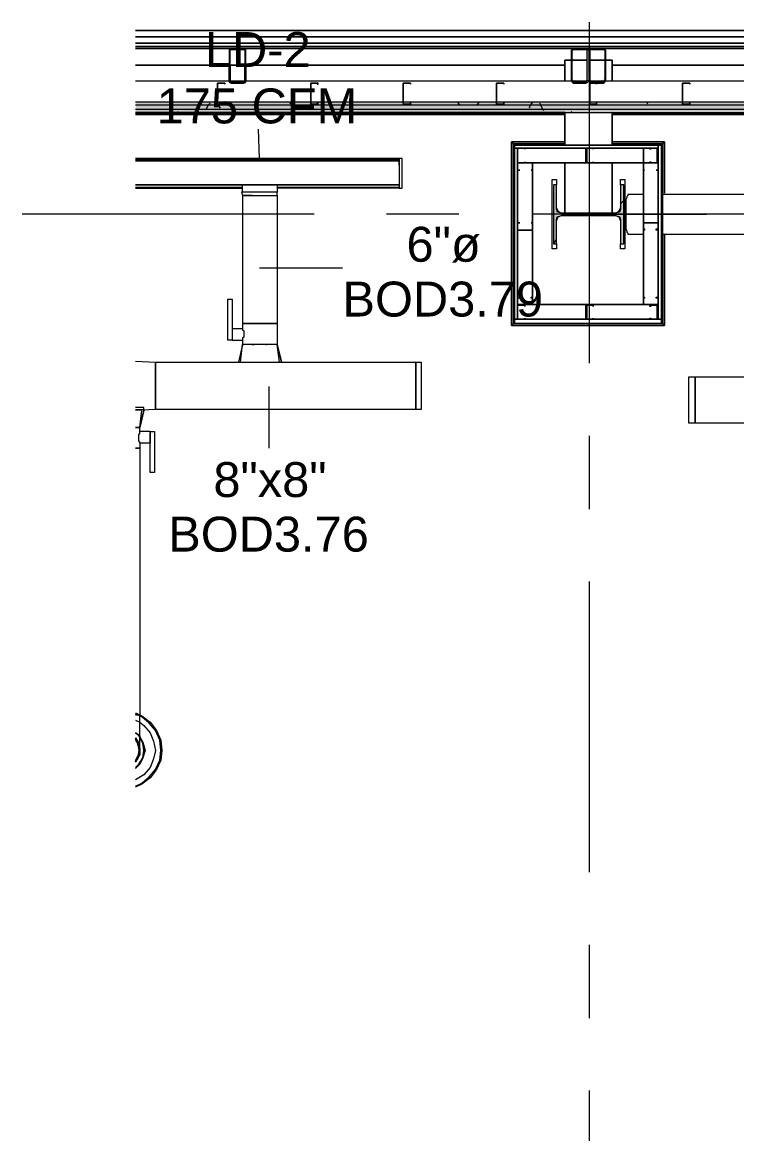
# Model space of a CAD drawing. Header units: metres. Extents: x 98 to 337, y -7 to 53.
# Drawn here: x 105.461 to 108.58, y 44.827 to 49.679 of the extents above; entities that cross this region are included whole.
import ezdxf

# ---------------------------------------------------------------- set-up
doc = ezdxf.new("R2010")
doc.units = ezdxf.units.M
for name, color, linetype, lineweight in [('A-Muros', 6, 'Continuous', 0), ('HVAC - Ductos', 5, 'Continuous', 0), ('PDF_Text', 7, 'Continuous', 0)]:
    doc.layers.add(name, color=color, linetype=linetype, lineweight=lineweight)
doc.layers.add('PDF_Geometry', color=7, linetype='Continuous', lineweight=0, true_color=0xaaaaaa)
doc.layers.add('PDF_Solid Fills', color=7, linetype='Continuous', lineweight=0, true_color=0xffffff)
doc.styles.add('PDF Helvetica', font='')
doc.styles.get('PDF Helvetica').set_extended_font_data('Helvetica')

msp = doc.modelspace()

# ---------------------------------------------------------------- hatches: boundary and pattern name
at = {"layer": 'PDF_Solid Fills', "lineweight": 0, "transparency": 33554559}
h = msp.add_hatch(color=256, dxfattribs=at)
h.paths.add_polyline_path([(106.4327, 49.5649), (106.4372, 49.5603), (106.4372, 49.5649)])
h.paths.add_polyline_path([(106.3685, 49.5557), (106.3639, 49.5557), (106.3639, 49.4183)])
h.paths.add_polyline_path([(106.4372, 49.5557), (106.4327, 49.5557), (106.4327, 49.4183), (106.4372, 49.5552)])
h.paths.add_polyline_path([(106.4281, 49.5603), (106.4281, 49.5649), (106.3731, 49.5649)])
h.paths.add_polyline_path([(106.3685, 49.5603), (106.3685, 49.5649), (106.3639, 49.5649)])
h.paths.add_polyline_path([(106.4281, 49.4137), (106.4281, 49.4183), (106.3731, 49.4183)])
for points in [[(107.9354, 49.5603), (107.9308, 49.5649), (107.8622, 49.5649), (107.8576, 49.5603), (107.8576, 49.4274), (107.8622, 49.432), (107.8667, 49.5603), (107.9263, 49.5603), (107.9263, 49.4228), (107.8667, 49.4274), (107.8622, 49.4274), (107.8622, 49.4183), (107.8667, 49.4183), (107.9217, 49.4137), (107.9217, 49.4183), (107.9308, 49.4228)], [(158.9939, 49.3266), (142.4356, 49.3312), (105.9562, 49.3312), (105.9562, 49.3175), (158.9939, 49.3175)], [(158.9801, 49.2946), (158.9801, 49.3175), (105.9562, 49.3175), (105.9562, 49.2992), (158.9618, 49.2992)], [(105.9562, 49.2854), (158.9573, 49.2854), (158.9618, 49.2808), (158.9618, 49.2808), (158.9618, 49.2992), (105.9562, 49.2992)], [(107.7934, 48.8639), (107.7934, 48.9692), (107.7797, 48.9692), (107.7797, 48.7127), (107.7934, 48.7127), (107.7934, 48.8226), (107.798, 48.8364), (108.0683, 48.8364), (108.0729, 48.8318), (108.0729, 48.7127), (108.0866, 48.7127), (108.0866, 48.9692), (108.0729, 48.9692), (108.0683, 48.8548), (108.05, 48.8502), (107.8164, 48.8456), (107.8164, 48.8502), (107.798, 48.8502), (107.798, 48.8639)]]:
    msp.add_hatch(color=256, dxfattribs=at).paths.add_polyline_path(points)
h = msp.add_hatch(color=256, dxfattribs=at)
h.paths.add_polyline_path([(107.94, 49.5603), (108.0042, 49.5649), (107.9354, 49.5649), (107.9354, 49.4274)])
h.paths.add_polyline_path([(108.0042, 49.4228), (108.0087, 49.5598), (108.0087, 49.5603), (108.0042, 49.5603), (107.9996, 49.4274), (107.94, 49.4228), (107.9446, 49.4183), (107.9996, 49.4137), (107.9996, 49.4183)])

# ---------------------------------------------------------------- linework, layer by layer
at = {"layer": 'A-Muros', "lineweight": 0}
msp.add_lwpolyline([(107.9308, 49.6428), (109.4658, 49.6428), (110.996, 49.6428), (109.4658, 49.6428), (107.9308, 49.6428), (106.4006, 49.6428)], close=True, dxfattribs=at)
at = {"layer": 'HVAC - Ductos', "lineweight": 0}
for points in [[(107.1061, 49.0701), (107.1061, 49.0655), (107.1061, 49.0563), (107.1061, 49.0609), (107.1061, 49.0655), (107.1061, 49.0839), (107.1061, 49.0793), (105.9562, 49.0793)], [(107.1061, 49.0839), (105.9562, 49.0839)], [(105.9562, 49.0747), (107.1061, 49.0747), (107.1061, 48.9692), (105.9562, 48.9692)], [(107.1061, 49.0289), (107.1061, 49.0243)], [(107.1061, 49.0197), (107.1061, 49.0105)], [(107.1061, 48.9692), (105.9562, 48.9692), (107.1061, 48.9692)], [(106.4235, 48.9372), (106.4235, 48.9692), (106.4327, 48.9692), (106.4464, 48.9692), (106.4601, 48.9692), (106.4785, 48.9692), (106.4968, 48.9692), (106.5197, 48.9692), (106.538, 48.9692), (106.5517, 48.9692), (106.5655, 48.9692), (106.5747, 48.9692), (106.5747, 48.9372), (106.5701, 48.9372), (106.5517, 48.9372), (106.5289, 48.9372), (106.4968, 48.9372), (106.4693, 48.9372), (106.4418, 48.9372), (106.4281, 48.9372), (106.4189, 48.9372), (106.4235, 48.9235), (106.4281, 48.9235), (106.4464, 48.9235), (106.4693, 48.9235), (106.4968, 48.9235), (106.5289, 48.9235), (106.5517, 48.9235), (106.5701, 48.9235), (106.5747, 48.9235), (106.5747, 48.9372)], [(107.1061, 48.9876), (107.1061, 48.9784), (107.1061, 48.9601), (107.1061, 48.9555), (106.5747, 48.9555)], [(107.1061, 48.983), (107.1061, 48.9784), (107.1061, 48.9738)], [(105.9562, 48.9601), (106.4235, 48.9601)], [(105.9562, 48.9555), (106.4235, 48.9555)], [(106.5701, 48.9235), (106.5747, 48.9235), (106.5747, 48.3645), (106.5655, 48.3645), (106.5517, 48.3645), (106.538, 48.3645), (106.5197, 48.3645), (106.4968, 48.3645), (106.4785, 48.3645), (106.4601, 48.3645), (106.4464, 48.3645), (106.4327, 48.3645), (106.4235, 48.3645), (106.4235, 48.3416), (106.3777, 48.3416), (106.3777, 48.337), (106.3777, 48.3324), (106.3777, 48.3232), (106.3777, 48.3187), (106.3777, 48.3095), (106.3777, 48.305), (106.3777, 48.3004), (106.3777, 48.2958), (106.3777, 48.2912), (106.4235, 48.2912), (106.4235, 48.2728), (106.4281, 48.2728), (106.4235, 48.2728)], [(106.4647, 48.9235), (106.4601, 48.9235), (106.4464, 48.9235), (106.4327, 48.9235), (106.4281, 48.9235), (106.4235, 48.9235), (106.4235, 48.3645), (106.4327, 48.3645), (106.4464, 48.3645), (106.4601, 48.3645), (106.4785, 48.3645), (106.4968, 48.3645), (106.5197, 48.3645), (106.538, 48.3645), (106.5517, 48.3645), (106.5655, 48.3645), (106.5747, 48.3645), (106.5747, 48.2728), (106.5701, 48.2728), (106.5655, 48.2728), (106.5517, 48.2728), (106.538, 48.2728), (106.5197, 48.2728), (106.4968, 48.2728), (106.4785, 48.2728), (106.4601, 48.2728), (106.4464, 48.2728), (106.4327, 48.2728), (106.4281, 48.2728), (106.4235, 48.2728), (106.4051, 48.195)], [(106.4281, 48.9372), (106.4235, 48.9372)], [(106.4739, 48.9235), (106.4785, 48.9235), (106.4968, 48.9235), (106.5197, 48.9235), (106.5243, 48.9235)], [(106.5289, 48.9235), (106.538, 48.9235), (106.5517, 48.9235), (106.5655, 48.9235)], [(106.5747, 48.9372), (106.5701, 48.9372)], [(106.5747, 48.9601), (107.1061, 48.9601)], [(106.4235, 48.3416), (106.4235, 48.337), (106.4281, 48.3324), (106.4281, 48.3232), (106.4281, 48.3141), (106.4281, 48.305), (106.4235, 48.3004), (106.4235, 48.2958), (106.4235, 48.2912)], [(106.4143, 48.195), (106.4235, 48.2728), (106.4051, 48.195), (106.4097, 48.195), (106.4143, 48.195), (106.4235, 48.195)], [(106.593, 48.195), (106.5747, 48.2728), (106.593, 48.195)], [(106.5838, 48.195), (106.5747, 48.2728)], [(105.9562, 48.1996), (106.0432, 48.195), (106.0432, 47.9888), (105.9562, 47.9842)], [(106.4281, 48.195), (106.4464, 48.195)], [(106.451, 48.195), (106.4555, 48.195), (106.4647, 48.195), (106.4785, 48.195), (106.4831, 48.195), (106.4877, 48.195), (106.5106, 48.195), (106.5152, 48.195), (106.5197, 48.195), (106.5335, 48.195), (106.5426, 48.195), (106.5472, 48.195), (106.5517, 48.195), (106.5701, 48.195)], [(106.5747, 48.195), (106.5838, 48.195), (106.5884, 48.195), (106.593, 48.195)], [(105.9562, 47.9888), (105.9699, 47.9888), (105.9837, 47.9888), (105.9882, 47.9888), (105.9928, 47.9888), (105.9928, 47.9979), (105.9837, 47.9979), (105.9699, 47.9979), (105.9562, 47.9979)], [(105.9745, 47.9109), (105.9928, 47.9842), (105.9745, 47.9109)], [(105.9745, 47.9109), (105.9837, 47.9842)], [(105.9837, 47.9842), (105.9837, 47.9888)], [(105.9928, 47.9842), (105.9928, 47.9888), (105.9928, 47.9842)], [(106.0203, 47.8926), (105.9745, 47.8926), (105.9745, 47.9109), (105.9699, 47.9109), (105.9654, 47.9109), (105.9562, 47.9109), (105.9654, 47.9109), (105.9699, 47.9109)], [(106.0203, 47.888), (106.0203, 47.8834), (106.0203, 47.8788), (106.0203, 47.8696), (106.0203, 47.8651), (106.0203, 47.8605), (106.0203, 47.8514), (106.0203, 47.8468), (106.0203, 47.8422), (105.9745, 47.8422), (105.9745, 47.8193), (105.9745, 46.6555), (105.9837, 46.651), (106.0203, 46.6234), (106.0478, 46.5868), (106.0662, 46.5456), (106.0707, 46.4997), (106.0662, 46.4585), (106.0478, 46.4173), (106.0203, 46.3806), (105.9837, 46.3531), (105.9562, 46.3394)], [(105.9745, 47.8422), (105.9745, 47.8468), (105.9699, 47.8514), (105.9699, 47.8605), (105.9699, 47.8696), (105.9699, 47.8788), (105.9745, 47.8834), (105.9745, 47.888), (105.9745, 47.8926)], [(105.9562, 46.6647), (105.9745, 46.6555)], [(105.9745, 46.651), (105.9562, 46.6601)], [(105.9745, 46.5043), (105.9745, 46.5089), (105.9745, 46.5272), (105.9745, 46.5548), (105.9745, 46.5914), (105.9745, 46.6372), (105.9745, 46.6555), (105.9654, 46.6555), (105.9562, 46.6555), (105.9654, 46.6555), (105.9745, 46.6555)], [(105.9562, 46.3439), (105.9837, 46.3577), (106.0157, 46.3852), (106.0432, 46.4173), (106.0616, 46.4585), (106.0662, 46.4997), (106.0616, 46.5456), (106.0432, 46.5868), (106.0157, 46.6188), (105.9837, 46.6464), (105.9745, 46.651)], [(105.9562, 46.6326), (105.9745, 46.6234)], [(105.9745, 46.6234), (105.9928, 46.6097), (106.0203, 46.5776), (106.034, 46.541), (106.0432, 46.4997), (106.034, 46.4631), (106.0203, 46.4265), (105.9928, 46.3943), (105.9562, 46.3715)], [(105.9654, 46.4677), (105.9562, 46.4494), (105.9654, 46.4631), (105.9745, 46.4814), (105.9745, 46.4997), (105.9745, 46.5089), (105.9745, 46.5226), (105.9654, 46.541), (105.9562, 46.5548)], [(105.9562, 46.5548), (105.9699, 46.5318), (105.9562, 46.5548)], [(105.9562, 46.454), (105.9608, 46.4585), (105.9745, 46.4997), (105.9608, 46.5456), (105.9562, 46.5502)], [(105.9562, 46.5456), (105.9654, 46.5272), (105.9699, 46.4997), (105.9654, 46.4768), (105.9562, 46.4585)], [(105.9654, 46.4723), (105.9562, 46.454), (105.9608, 46.4631), (105.9699, 46.4814), (105.9745, 46.4997), (105.9745, 46.5043), (105.9699, 46.5318), (105.9745, 46.4997), (105.9699, 46.4768)], [(105.9745, 46.5089), (105.9745, 46.4997), (105.9745, 46.4814), (105.9699, 46.4768), (105.9699, 46.4723), (105.9654, 46.4723), (105.9699, 46.4723)], [(105.9562, 46.4494), (105.9654, 46.4631), (105.9699, 46.4723), (105.9699, 46.4768)], [(105.9562, 46.4494), (105.9699, 46.4723)]]:
    msp.add_lwpolyline(points, dxfattribs=at)
for points in [[(107.1199, 49.0839), (107.1061, 49.0839), (107.1061, 48.9555), (107.1199, 48.9555)], [(106.3593, 48.4699), (106.3777, 48.4699), (106.3777, 48.2912), (106.3593, 48.2912)], [(106.4739, 48.2728), (106.4693, 48.2728), (106.4647, 48.2728), (106.4693, 48.2728)], [(106.5289, 48.2728), (106.5243, 48.2728)], [(106.0432, 48.195), (107.1795, 48.195), (107.1795, 47.9888), (106.0432, 47.9888)], [(107.1795, 47.9888), (107.1795, 48.195), (107.2024, 48.195), (107.2024, 47.9888)], [(108.3982, 48.1308), (108.3982, 47.9293), (108.3707, 47.9293), (108.3707, 48.1308)], [(110.7532, 47.9293), (108.3982, 47.9293), (108.3982, 48.1308), (110.7532, 48.1308)], [(106.0386, 47.7139), (106.0203, 47.7139), (106.0203, 47.8926), (106.0386, 47.8926)], [(105.9562, 47.8193), (105.9654, 47.8193), (105.9745, 47.8193), (105.9654, 47.8193)], [(105.9745, 46.5639), (105.9745, 46.5593), (105.9745, 46.5639), (105.9562, 46.5776)], [(105.9699, 46.5639), (105.9562, 46.5776), (105.9699, 46.5639), (105.9745, 46.5548)], [(105.9562, 46.4219), (105.9745, 46.4402), (105.9882, 46.4677), (105.9974, 46.4997), (105.9882, 46.5364), (105.9745, 46.5593), (105.9882, 46.5364), (105.9974, 46.4997), (105.9882, 46.4677), (105.9745, 46.4402)], [(105.9928, 46.4997), (105.9882, 46.5318), (105.9745, 46.5548), (105.9882, 46.5318), (105.9928, 46.4997), (105.9882, 46.4677), (105.9699, 46.4402), (105.9562, 46.4265), (105.9699, 46.4402), (105.9882, 46.4677)], [(105.9699, 46.5226), (105.9608, 46.541), (105.9562, 46.5502), (105.9654, 46.5318), (105.9699, 46.5318), (105.9699, 46.5272), (105.9745, 46.4997), (105.9699, 46.4768), (105.9699, 46.4723), (105.9745, 46.4997)]]:
    msp.add_lwpolyline(points, close=True, dxfattribs=at)
at = {"layer": 'PDF_Geometry', "lineweight": 0}
for points in [[(106.4006, 49.6428), (105.9562, 49.6428)], [(106.4006, 49.6153), (105.9562, 49.6153)], [(107.9308, 49.6153), (106.4006, 49.6153)], [(109.4658, 49.6153), (107.9308, 49.6153)], [(106.4006, 49.5878), (105.9562, 49.5878)], [(106.4006, 49.5741), (105.9562, 49.5741)], [(106.3639, 49.4228), (106.3639, 49.4183), (106.3731, 49.4137), (106.4281, 49.4137), (106.4373, 49.4183), (106.4373, 49.4228), (106.4373, 49.5557), (106.4373, 49.5649), (106.4281, 49.5649), (106.3731, 49.5649), (106.3639, 49.5649), (106.3639, 49.5557)], [(106.4281, 49.4183), (106.3731, 49.4183), (106.3685, 49.4183), (106.3685, 49.4228), (106.3685, 49.5557), (106.3685, 49.5603), (106.3731, 49.5603), (106.4281, 49.5603), (106.4327, 49.5603), (106.4327, 49.5557), (106.4327, 49.4228), (106.4327, 49.4183)], [(107.9308, 49.5878), (106.4006, 49.5878)], [(107.9308, 49.5741), (106.4006, 49.5741)], [(107.8667, 49.4137), (107.9217, 49.4137), (107.9308, 49.4183), (107.9354, 49.4274), (107.9354, 49.5557), (107.9308, 49.5603), (107.9217, 49.5649), (107.8667, 49.5649), (107.8622, 49.5603), (107.8576, 49.5557), (107.8576, 49.4274), (107.8622, 49.4183)], [(107.8667, 49.4183), (107.8667, 49.4228), (107.8622, 49.4274), (107.8622, 49.5557), (107.8667, 49.5603), (107.9217, 49.5603), (107.9263, 49.5603), (107.9263, 49.5557), (107.9263, 49.4274), (107.9263, 49.4228), (107.9217, 49.4183)], [(107.9308, 49.5649), (107.9217, 49.5649)], [(109.4658, 49.5878), (107.9308, 49.5878)], [(109.4658, 49.5741), (107.9308, 49.5741)], [(107.9446, 49.5649), (107.9308, 49.5649)], [(108.0042, 49.4274), (107.9996, 49.4228), (107.9996, 49.4183), (107.9446, 49.4183), (107.94, 49.4228), (107.94, 49.4274), (107.94, 49.5557), (107.94, 49.5603), (107.9446, 49.5603), (107.9996, 49.5603), (108.0042, 49.5557)], [(107.8576, 49.5145), (107.83, 49.5145)], [(107.83, 49.5145), (107.83, 49.4228)], [(108.0363, 49.5145), (108.0088, 49.5145)], [(108.0363, 49.5145), (108.0363, 49.4228)], [(105.9562, 49.4916), (106.3639, 49.4916)], [(106.3685, 49.4916), (106.4006, 49.4916)], [(106.4006, 49.4916), (106.4327, 49.4916)], [(106.4373, 49.4916), (107.83, 49.4916)], [(108.0363, 49.4916), (109.4291, 49.4916)], [(106.3456, 49.4137), (106.3181, 49.4137), (106.3135, 49.4137), (106.3135, 49.3266), (106.3135, 49.3221), (106.3181, 49.3221), (106.3456, 49.3221), (106.3456, 49.3312), (106.3456, 49.3221), (106.3181, 49.3221), (106.3135, 49.3221), (106.3135, 49.3266), (106.3135, 49.4137), (106.3181, 49.4137), (106.3456, 49.4137), (106.3456, 49.4092)], [(106.7534, 49.4137), (106.7213, 49.4137), (106.7213, 49.3266), (106.7213, 49.3221), (106.7534, 49.3221), (106.7534, 49.3312), (106.7488, 49.3312), (106.7488, 49.3221), (106.7213, 49.3221), (106.7213, 49.3266), (106.7213, 49.4137), (106.7488, 49.4137), (106.7488, 49.4092), (106.7534, 49.4092)], [(107.1566, 49.4137), (107.1291, 49.4137), (107.1245, 49.4137), (107.1245, 49.3266), (107.1245, 49.3221), (107.1291, 49.3221), (107.1566, 49.3221), (107.1566, 49.3312), (107.1566, 49.3221), (107.1291, 49.3221), (107.1245, 49.3266), (107.1245, 49.4137), (107.1291, 49.4137), (107.1566, 49.4137), (107.1566, 49.4092)], [(107.5643, 49.4137), (107.5323, 49.4137), (107.5323, 49.3266), (107.5323, 49.3221), (107.5643, 49.3221), (107.5643, 49.3312), (107.5643, 49.3221), (107.5323, 49.3221), (107.5323, 49.3266), (107.5323, 49.4137), (107.5643, 49.4137), (107.5643, 49.4092)], [(107.9675, 49.4137), (107.94, 49.4137), (107.9354, 49.4137), (107.9354, 49.3266), (107.94, 49.3221), (107.9675, 49.3221), (107.9675, 49.3312), (107.9675, 49.3221), (107.94, 49.3221), (107.94, 49.3266), (107.94, 49.4137), (107.9675, 49.4137), (107.9675, 49.4092)], [(108.3753, 49.4137), (108.3432, 49.4137), (108.3432, 49.3266), (108.3432, 49.3221), (108.3753, 49.3221), (108.3753, 49.3312), (108.3753, 49.3221), (108.3432, 49.3221), (108.3432, 49.3266), (108.3432, 49.4137), (108.3753, 49.4137), (108.3753, 49.4092)], [(105.9562, 49.2854), (107.83, 49.2854)], [(107.83, 49.2808), (105.9562, 49.2808)], [(105.9562, 49.2763), (107.83, 49.2763)], [(105.9562, 49.2763), (107.83, 49.2763)], [(107.83, 49.2854), (107.83, 49.1434)], [(108.0363, 49.2854), (108.0363, 49.1434)], [(108.0363, 49.2854), (117.0301, 49.2808), (108.0363, 49.2808), (117.0301, 49.2808)], [(108.0363, 49.2763), (117.0301, 49.2717)], [(108.2654, 48.3553), (108.2654, 48.7494), (108.2654, 48.3553), (108.2654, 48.7494), (108.2654, 48.3553), (107.5964, 48.3553), (107.5964, 49.1571), (107.5964, 48.3553)], [(108.2516, 49.1434), (108.2516, 48.3828), (108.2516, 48.3645), (108.2516, 49.1434), (108.0363, 49.1434), (108.2516, 49.1434), (108.0363, 49.1434), (108.2516, 49.1434), (108.2562, 49.1434), (108.2562, 49.1479), (108.2608, 49.1525), (108.2654, 49.1571), (108.0363, 49.1571), (108.2654, 49.1571), (108.0363, 49.1571), (108.2654, 49.1571), (108.2654, 48.9326), (108.2654, 49.1571), (108.2654, 48.9326), (108.2654, 49.1571), (108.2608, 49.1525), (108.2562, 49.1479), (108.2562, 49.1434), (108.2516, 49.1434), (108.1737, 49.1434), (107.6102, 49.1434), (107.6102, 48.3645), (107.6102, 49.1434), (107.6102, 49.0655), (107.6102, 48.447), (107.6102, 48.3645), (108.2516, 48.3645), (108.2562, 48.3645), (108.2608, 48.3599), (108.2608, 48.3553), (108.2654, 48.3553), (107.5964, 48.3553), (107.5964, 49.1571), (107.5964, 48.3553), (107.601, 48.3553), (107.601, 48.3599), (107.6056, 48.3645), (107.6102, 48.3645), (108.2516, 48.3645), (107.6102, 48.3645), (108.2516, 48.3645), (108.2562, 48.3645), (108.2608, 48.3599), (108.2608, 48.3553), (108.2654, 48.3553), (107.5964, 48.3553), (107.601, 48.3553), (107.601, 48.3599), (107.6056, 48.3645), (107.6102, 48.3645), (107.6102, 49.1434), (107.83, 49.1434), (107.6102, 49.1434), (107.83, 49.1434), (107.6102, 49.1434), (107.6056, 49.1434), (107.6056, 49.1479), (107.601, 49.1525), (107.5964, 49.1571), (107.83, 49.1571), (107.5964, 49.1571), (107.83, 49.1571), (107.5964, 49.1571), (107.601, 49.1525), (107.6056, 49.1479), (107.6056, 49.1434), (107.6102, 49.1434), (107.6102, 48.3645), (107.6056, 48.3645), (107.601, 48.3599), (107.601, 48.3553), (107.5964, 48.3553), (107.601, 48.3553), (107.601, 48.3599), (107.6056, 48.3645), (107.6102, 48.3645), (108.2516, 48.3645), (108.2516, 49.1434), (108.2562, 49.1434), (108.2562, 49.1479), (108.2608, 49.1525), (108.2654, 49.1571), (108.2608, 49.1525), (108.2562, 49.1479), (108.2562, 49.1434)], [(107.6102, 49.1434), (107.6056, 49.1434), (107.6056, 49.1479), (107.601, 49.1525), (107.5964, 49.1571), (107.601, 49.1525), (107.6056, 49.1479), (107.6056, 49.1434)], [(107.83, 49.1479), (107.6056, 49.1479)], [(107.6056, 49.1479), (107.6056, 48.3645)], [(107.6102, 49.1297), (107.6102, 48.3828), (107.6239, 48.3828), (107.6239, 49.1297), (107.6102, 49.1297), (108.2378, 49.1297), (108.2378, 49.1434), (108.2378, 48.3828), (108.2516, 48.3828), (107.6102, 48.3828), (107.6102, 48.3645), (108.2516, 48.3645), (108.2562, 48.3645), (108.2608, 48.3599), (108.2608, 48.3553), (108.2654, 48.3553), (108.2608, 48.3553), (108.2608, 48.3599), (108.2562, 48.3645), (108.2516, 48.3645), (108.2516, 49.1434), (108.2378, 49.1434), (107.6102, 49.1434)], [(107.6239, 49.0655), (107.6239, 49.0701), (107.6239, 49.1297), (107.6559, 49.1297), (107.6559, 49.1251), (107.6559, 49.1297), (107.6239, 49.1297), (107.6239, 49.0701), (107.6239, 49.0655), (107.6559, 49.0655)], [(107.688, 49.0655), (108.1737, 49.0655), (108.1737, 49.1297), (107.6239, 49.1297), (107.6239, 49.0655)], [(107.9263, 49.0655), (107.9217, 49.0655), (107.9217, 49.0701), (107.9217, 49.1297), (107.9263, 49.1297), (107.9538, 49.1297), (107.9538, 49.1251), (107.9538, 49.1297), (107.9263, 49.1297), (107.9263, 49.0701), (107.9263, 49.0655), (107.9538, 49.0655)], [(108.2562, 49.1479), (108.0363, 49.1479)], [(108.2562, 49.1479), (108.0363, 49.1479)], [(108.1737, 49.0655), (108.1737, 48.447), (108.2378, 48.447), (108.2378, 49.1297), (108.1737, 49.1297)], [(108.2333, 49.1297), (108.2333, 49.0701), (108.2333, 49.0655), (108.2012, 49.0655), (108.2012, 49.0701), (108.2057, 49.0701), (108.2057, 49.0655), (108.2333, 49.0655), (108.2333, 49.0701), (108.2333, 49.1297), (108.2057, 49.1297), (108.2057, 49.1251), (108.2012, 49.1251), (108.2012, 49.1297)], [(108.2516, 48.447), (108.2516, 49.1434), (108.2516, 48.3645)], [(108.2562, 48.3645), (108.2562, 49.1479)], [(107.6239, 49.0655), (107.6285, 49.0655), (107.688, 49.0655), (107.688, 49.0335), (107.6835, 49.0335), (107.688, 49.0335), (107.688, 49.0655), (107.6285, 49.0655), (107.6239, 49.0655), (107.6239, 49.0335)], [(107.6239, 48.447), (107.688, 48.447), (107.688, 49.0655), (107.6239, 49.0655)], [(107.6559, 49.0701), (107.6559, 49.0655)], [(107.688, 48.447), (108.1737, 48.447), (108.1737, 49.0655), (107.688, 49.0655)], [(107.9538, 49.0701), (107.9538, 49.0655)], [(108.1737, 49.0655), (108.2333, 49.0655), (108.2378, 49.0655), (108.2378, 49.0335), (108.2287, 49.0335), (108.2378, 49.0335), (108.2378, 49.0655), (108.2333, 49.0655), (108.1737, 49.0655), (108.1737, 49.0335)], [(107.6331, 49.0335), (107.6239, 49.0335)], [(108.1783, 49.0335), (108.1737, 49.0335)], [(108.0729, 48.7127), (108.0867, 48.7127), (108.0867, 48.9692), (108.0729, 48.9692), (108.0729, 48.8639), (108.0683, 48.8502), (108.05, 48.8456), (107.8164, 48.8456), (107.798, 48.8502), (107.7934, 48.8639), (107.7934, 48.9692), (107.7797, 48.9692), (107.7797, 48.7127), (107.7934, 48.7127), (107.7934, 48.8181), (107.798, 48.8318), (107.8164, 48.8364), (108.05, 48.8364), (108.0683, 48.8318), (108.0729, 48.8181)], [(107.688, 48.7723), (107.6285, 48.7723), (107.6239, 48.7723), (107.6239, 48.8044), (107.6331, 48.8044), (107.6239, 48.8044), (107.6239, 48.7723), (107.6285, 48.7723), (107.688, 48.7723), (107.688, 48.8044)], [(107.6835, 48.8044), (107.688, 48.8044)], [(108.1737, 48.8044), (108.2333, 48.8044), (108.2378, 48.8044), (108.2378, 48.7723), (108.2287, 48.7723), (108.2287, 48.7768), (108.2378, 48.7768), (108.2378, 48.8044), (108.2333, 48.8044), (108.1737, 48.8044), (108.1737, 48.7768), (108.1783, 48.7768), (108.1783, 48.7723), (108.1737, 48.7723)], [(107.688, 48.447), (107.6285, 48.447), (107.6239, 48.447), (107.6239, 48.4791), (107.6331, 48.4791), (107.6331, 48.4745), (107.6239, 48.4745), (107.6239, 48.447), (107.6285, 48.447), (107.688, 48.447), (107.688, 48.4745), (107.6835, 48.4745), (107.6835, 48.4791), (107.688, 48.4791)], [(108.2378, 48.447), (108.2333, 48.447), (108.1737, 48.447), (108.1737, 48.4791), (108.1783, 48.4791), (108.1783, 48.4745), (108.1737, 48.4745), (108.1737, 48.447), (108.2333, 48.447), (108.2378, 48.447), (108.2378, 48.4745), (108.2287, 48.4745), (108.2287, 48.4791), (108.2378, 48.4791)], [(107.6239, 48.3828), (107.6239, 48.4424), (107.6239, 48.447), (107.6559, 48.447), (107.6559, 48.4378), (107.6559, 48.4424), (107.6239, 48.4424), (107.6239, 48.3828), (107.6559, 48.3828)], [(108.1737, 48.447), (107.688, 48.447), (107.6239, 48.447), (107.6239, 48.3828), (108.2378, 48.3828), (108.2378, 48.447)], [(107.9263, 48.3828), (107.9217, 48.3828), (107.9217, 48.4424), (107.9263, 48.447), (107.9538, 48.447), (107.9538, 48.4378), (107.9538, 48.4424), (107.9263, 48.4424), (107.9263, 48.3828), (107.9538, 48.3828)], [(108.2333, 48.447), (108.2333, 48.4424), (108.2333, 48.3828), (108.2012, 48.3828), (108.2012, 48.3874), (108.2057, 48.3874), (108.2057, 48.3828), (108.2333, 48.3828), (108.2333, 48.4424), (108.2057, 48.4424), (108.2057, 48.4378), (108.2012, 48.4378), (108.2012, 48.447)], [(107.6559, 48.3874), (107.6559, 48.3828)], [(107.9538, 48.3874), (107.9538, 48.3828)], [(107.6056, 48.3645), (108.2562, 48.3645)]]:
    msp.add_lwpolyline(points, close=True, dxfattribs=at)
for points in [[(106.4373, 49.6428), (106.3593, 49.6428)], [(107.9721, 49.6428), (107.8942, 49.6428)], [(107.9354, 49.6795), (107.9354, 49.519)], [(106.3731, 49.5649), (105.9562, 49.5649), (106.4006, 49.5649), (107.8667, 49.5649), (106.4281, 49.5649)], [(107.9675, 49.4137), (107.9996, 49.4137), (108.0042, 49.4183), (108.0088, 49.4274), (108.0088, 49.5557), (108.0042, 49.5603), (107.9996, 49.5649), (107.9446, 49.5649), (107.9354, 49.5603), (107.9354, 49.5557), (107.9354, 49.4274), (107.9354, 49.4183), (107.9446, 49.4137)], [(109.4382, 49.5649), (107.9996, 49.5649), (109.4658, 49.5649), (110.996, 49.5649), (112.4667, 49.5649), (111.0281, 49.5649)], [(107.9263, 49.5145), (107.8622, 49.5145), (107.9126, 49.5145), (107.9171, 49.5145), (107.9217, 49.5145), (107.9263, 49.5145), (107.9217, 49.5145), (107.9171, 49.5145), (107.9126, 49.5145)], [(107.94, 49.5145), (108.0042, 49.5145), (107.9538, 49.5145), (107.9492, 49.5145), (107.9446, 49.5145), (107.94, 49.5145), (107.9446, 49.5145), (107.9492, 49.5145), (107.9538, 49.5145)], [(106.3639, 49.4228), (106.3639, 49.4916)], [(106.3685, 49.4916), (106.3685, 49.4228)], [(106.4327, 49.4228), (106.4327, 49.4916)], [(106.4373, 49.4916), (106.4373, 49.4228)], [(159.0855, 49.4137), (159.0855, 49.4183), (105.9562, 49.4228)], [(107.9767, 49.4137), (107.9813, 49.4183)], [(108.0042, 49.4412), (108.0088, 49.4458)], [(107.9354, 49.377), (107.94, 49.377)], [(107.9354, 49.3588), (107.9354, 48.8822)], [(107.9354, 49.3312), (107.5323, 49.3312), (107.1245, 49.3312), (106.7213, 49.3312), (106.3135, 49.3312), (105.9562, 49.3312)], [(158.9801, 37.1027), (158.9801, 49.2808), (158.9801, 49.2946), (158.9801, 49.3129), (105.9562, 49.3175)], [(106.2814, 49.3266), (106.2723, 49.3175), (106.2631, 49.2992)], [(106.3273, 49.3038), (106.3181, 49.3175), (106.3089, 49.3312)], [(106.6342, 49.3312), (106.6297, 49.3221)], [(107.3719, 49.3175), (107.3627, 49.3312)], [(107.4544, 49.3312), (107.4453, 49.3175)], [(107.688, 49.3312), (107.6789, 49.3175), (107.6743, 49.3038)], [(107.7384, 49.2946), (107.7338, 49.2992), (107.7247, 49.3175), (107.7202, 49.3266)], [(109.9652, 49.3312), (109.562, 49.3312), (109.1542, 49.3312), (108.751, 49.3312), (108.3432, 49.3312), (107.94, 49.3312)], [(108.192, 49.3221), (108.1875, 49.3312)], [(158.9618, 37.1027), (158.9618, 49.2808), (158.9618, 49.2946), (105.9562, 49.2992)], [(105.9562, 49.2854), (158.9481, 49.2808), (158.9481, 37.1027), (148.5247, 37.1027), (148.5247, 37.089), (158.9481, 37.089), (148.5247, 37.089), (148.5247, 37.1027), (158.9481, 37.1027)], [(106.1394, 49.29), (106.1394, 49.2854)], [(107.8622, 49.2854), (107.8576, 49.29)], [(106.4968, 49.0839), (106.4922, 49.2121)], [(107.6056, 49.1479), (107.6056, 48.3645)], [(107.6056, 48.3645), (107.6056, 49.1479)], [(107.83, 49.1479), (107.6056, 49.1479)], [(107.6056, 49.1479), (107.83, 49.1479)], [(107.6102, 49.1434), (107.6102, 48.3645), (107.6102, 49.1434)], [(108.2516, 49.1434), (107.6102, 49.1434), (108.2516, 49.1434)], [(108.2516, 48.3645), (108.2516, 49.1434), (108.2516, 48.3645)], [(108.2562, 48.3645), (108.2562, 49.1479)], [(108.2562, 49.1479), (108.2562, 48.3645)], [(107.83, 49.0655), (107.83, 48.8456), (107.83, 49.0655)], [(108.0363, 48.8456), (108.0363, 49.0655), (108.0363, 48.8456), (108.05, 48.8456), (108.0591, 48.8502), (108.0683, 48.8593), (108.0729, 48.8685)], [(107.7934, 48.7127), (107.7934, 48.6898), (107.7751, 48.6898), (107.7751, 48.9922), (107.7934, 48.9922), (107.7934, 48.9692)], [(108.0729, 48.9692), (108.0729, 48.9922), (108.0913, 48.9922), (108.0913, 48.6898), (108.0729, 48.6898), (108.0729, 48.7127)], [(108.1737, 48.9281), (108.1141, 48.9281), (108.1095, 48.9281), (108.1049, 48.9281), (108.1049, 48.9235), (108.1004, 48.9189), (108.1004, 48.9143), (108.0958, 48.9052), (108.0958, 48.7768), (108.1004, 48.7677), (108.1004, 48.7631), (108.1049, 48.7586), (108.1049, 48.754), (108.1095, 48.754), (108.1141, 48.754), (108.1737, 48.754)], [(111.9719, 48.9281), (108.2608, 48.9281)], [(107.7934, 48.8685), (107.798, 48.8593), (107.8072, 48.8502), (107.8164, 48.8456), (107.83, 48.8456)], [(107.9354, 48.8822), (107.9354, 48.1904)], [(108.0729, 48.8868), (108.0867, 48.9006)], [(105.9378, 48.841), (105.4613, 48.841)], [(106.735, 48.841), (105.9378, 48.841)], [(107.3673, 48.841), (107.0512, 48.841)], [(108.9572, 48.841), (107.688, 48.841)], [(107.798, 48.8226), (107.7934, 48.8135)], [(108.0683, 48.8272), (108.0591, 48.8318), (108.05, 48.8364), (107.8164, 48.8364), (107.8072, 48.8318), (107.798, 48.8272)], [(107.9034, 48.8364), (107.9126, 48.8456)], [(107.9721, 48.841), (108.2103, 48.841), (108.4486, 48.841)], [(108.0225, 48.8364), (108.0317, 48.8456)], [(108.0729, 48.8135), (108.0683, 48.8226)], [(107.7797, 48.7127), (107.7934, 48.731)], [(108.2608, 48.754), (111.9719, 48.754)], [(106.4968, 48.6073), (106.8588, 48.6073)], [(107.6056, 48.3645), (108.2562, 48.3645)], [(108.2562, 48.3645), (107.6056, 48.3645)], [(107.6102, 48.3645), (108.2516, 48.3645), (107.6102, 48.3645)], [(106.538, 48.0896), (106.538, 47.8193)], [(107.9354, 47.8742), (107.9354, 47.5536)], [(107.9354, 47.2374), (107.9354, 45.9683)], [(107.9354, 45.6521), (107.9354, 45.3314)], [(107.9354, 45.0152), (107.9354, 43.7461)]]:
    msp.add_lwpolyline(points, dxfattribs=at)

# ---------------------------------------------------------------- texts
at = {"layer": 'PDF_Text', "lineweight": 0, "char_height": 0.15242, "attachment_point": 4, "style": 'PDF Helvetica'}
for s, insert in [('LD-2', (106.2589, 49.5603)), ('175 CFM', (106.0482, 49.3129)), ('6"ø', (107.1387, 48.7081)), ('BOD3.79', (106.8592, 48.4698)), ('8"x8"', (106.2956, 47.6818)), ('BOD3.76', (106.0986, 47.4435))]:
    msp.add_mtext(s, dxfattribs=dict(at, insert=insert))

doc.saveas('drawing.dxf')
